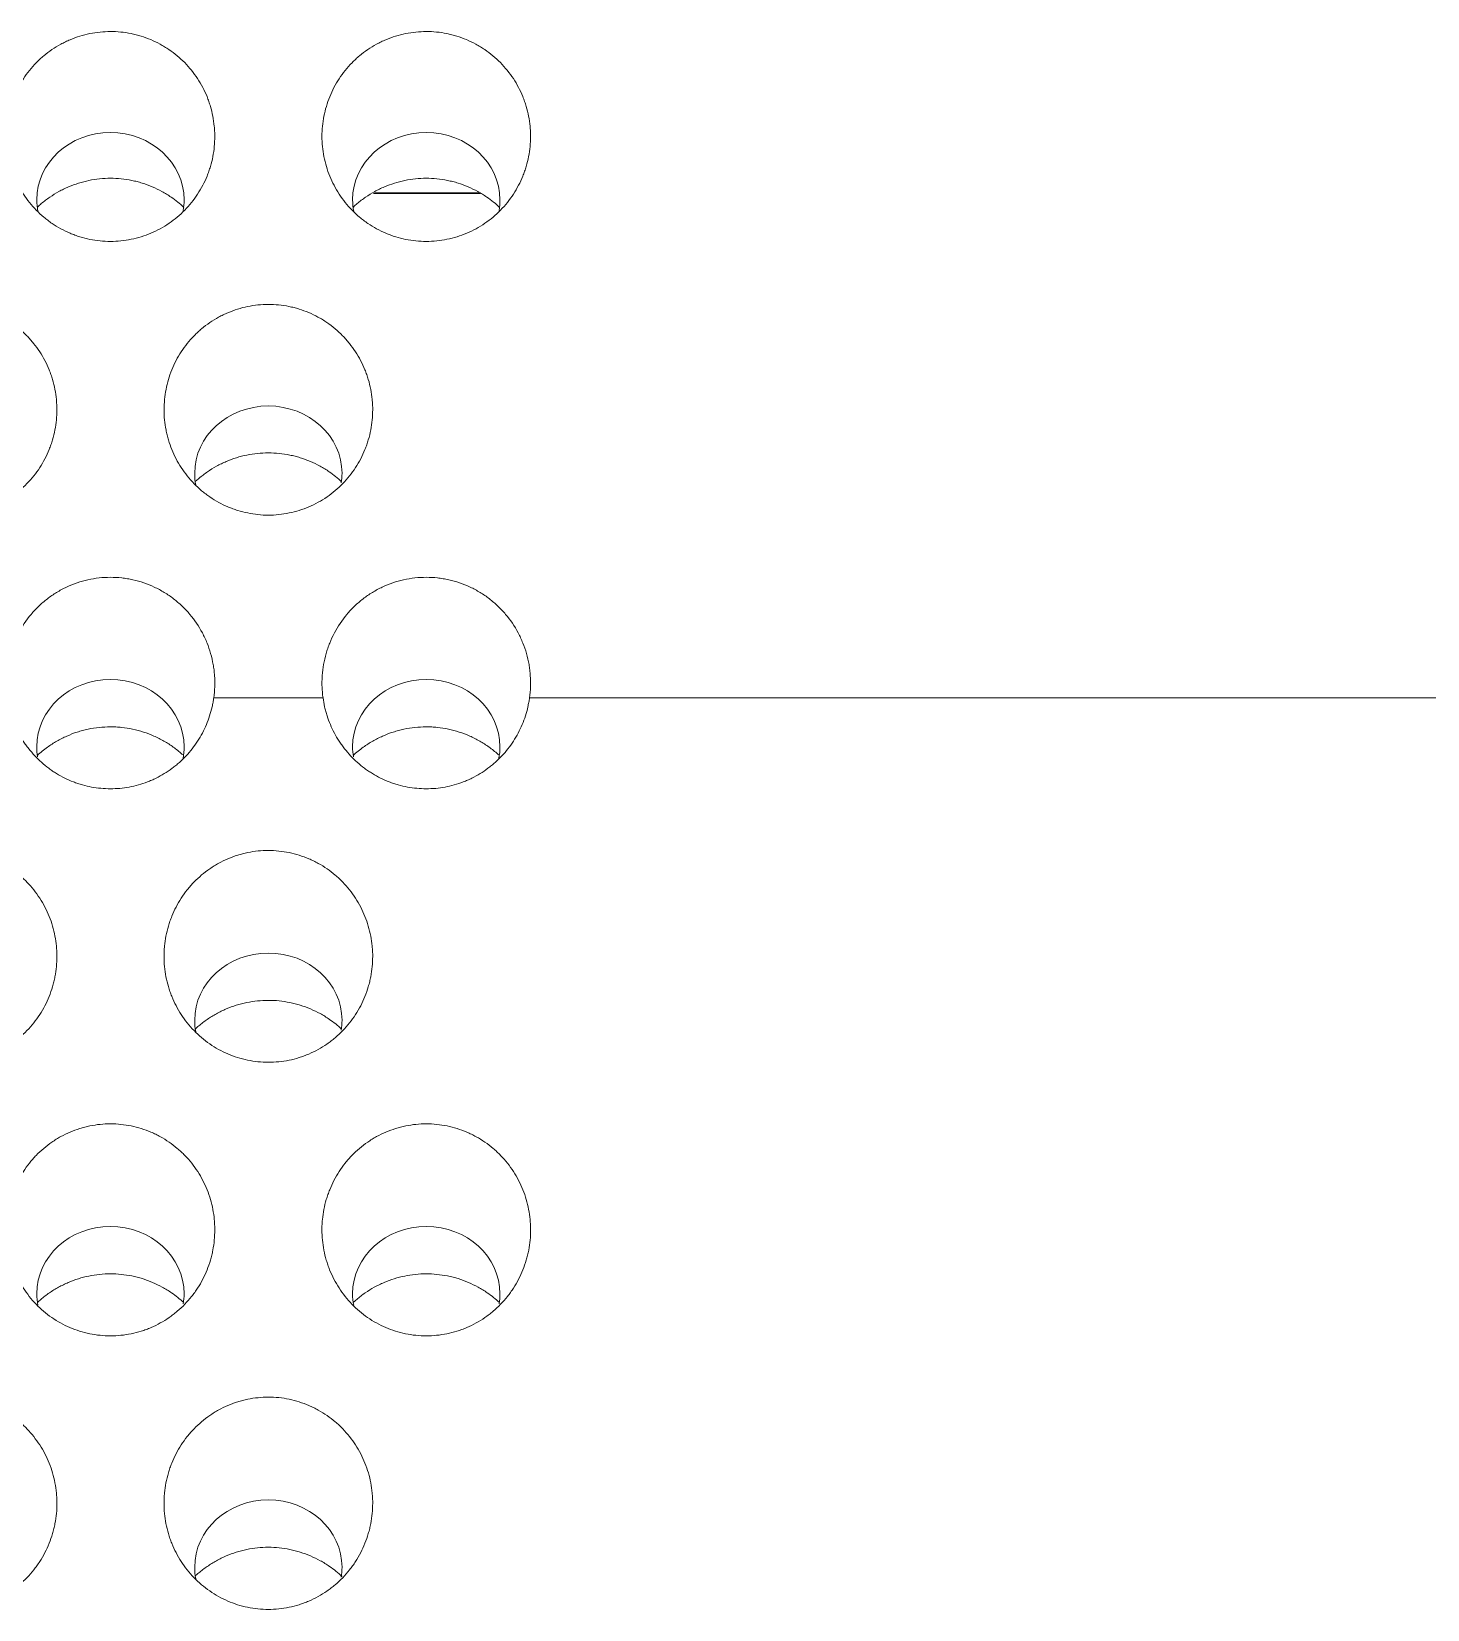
# Model space of a CAD drawing. Header units: millimetres. Extents: x 70151 to 230897, y 35202 to 113211.
# Drawn here: x 178113.41 to 178126.62, y 69208.18 to 69223.11 of the extents above; entities that cross this region are included whole.
import ezdxf

# ---------------------------------------------------------------- set-up
doc = ezdxf.new("R2010")
doc.units = ezdxf.units.MM
doc.header["$LTSCALE"] = 50
doc.layers.add('2-con', color=2, linetype='Continuous')
doc.layers.add('mark-B', color=2, linetype='Continuous', lineweight=20)

# ---------------------------------------------------------------- blocks, each defined once
blk = doc.blocks.new('무풍1WAY 대형')
at = {"layer": 'mark-B'}
blk.add_line((537.277, -462.137), (538.26, -462.137), dxfattribs=at)
for centre, start_param, end_param in [((539.265, -449.134), 2.993247, 3.141588), ((539.265, -449.134), 3.141596, 6.283185), ((539.265, -449.134), 0, 0.171902), ((537.771, -451.721), 2.993348, 3.141596), ((537.771, -451.721), 0, 0.171606), ((540.759, -451.721), 2.993348, 3.141596), ((540.759, -451.721), 0, 0.171606), ((537.771, -451.721), 3.141596, 6.283185), ((540.759, -451.721), 3.141596, 6.283185), ((539.265, -454.308), 2.993348, 3.141596), ((539.265, -454.308), 0, 0.171216), ((539.265, -454.308), 3.141596, 6.283185), ((537.771, -456.896), 2.968508, 3.141588), ((537.771, -456.896), 3.141596, 6.283185), ((537.771, -456.896), 0, 0.149028), ((540.759, -456.896), 2.968508, 3.141588), ((540.759, -456.896), 3.141596, 6.283185), ((540.759, -456.896), 0, 0.149028), ((539.265, -459.483), 2.998943, 3.141588), ((539.265, -459.483), 0, 0.175044), ((539.265, -459.483), 3.141596, 6.283185), ((537.771, -462.07), 2.982841, 3.141588), ((537.771, -462.07), 0, 0.173571), ((540.759, -462.07), 2.982841, 3.141588), ((540.759, -462.07), 0, 0.173571), ((537.771, -462.07), 3.141596, 6.283185), ((540.759, -462.07), 3.141596, 6.283185)]:
    blk.add_ellipse(centre, major_axis=(0.697, 0), ratio=0.913545, start_param=start_param, end_param=end_param, dxfattribs=at)
for points, knots in [([(539.265, -448.735), (539.198, -448.735), (539.133, -448.742), (539.037, -448.762), (539.006, -448.77), (538.958, -448.785), (538.943, -448.79), (538.912, -448.802), (538.897, -448.808), (538.821, -448.84), (538.764, -448.871), (538.697, -448.918), (538.684, -448.928), (538.658, -448.948), (538.645, -448.958), (538.607, -448.99), (538.56, -449.034), (538.517, -449.083), (538.487, -449.121), (538.477, -449.134), (538.458, -449.161), (538.449, -449.174), (538.404, -449.243), (538.375, -449.301), (538.339, -449.39), (538.328, -449.421), (538.315, -449.468), (538.31, -449.484), (538.303, -449.515), (538.299, -449.531), (538.284, -449.611), (538.278, -449.675), (538.278, -449.755), (538.278, -449.772), (538.28, -449.804), (538.281, -449.82), (538.286, -449.869), (538.29, -449.901), (538.308, -449.996), (538.327, -450.058), (538.363, -450.148), (538.376, -450.178), (538.406, -450.236), (538.423, -450.264), (538.475, -450.345), (538.515, -450.396), (538.572, -450.455), (538.584, -450.467), (538.608, -450.489), (538.644, -450.521), (538.709, -450.571), (538.764, -450.605), (538.807, -450.629), (538.822, -450.637), (538.851, -450.651), (538.866, -450.658), (538.942, -450.69), (539.004, -450.71), (539.1, -450.73), (539.133, -450.735), (539.199, -450.742), (539.232, -450.743), (539.33, -450.743), (539.395, -450.737), (539.476, -450.72), (539.492, -450.716), (539.524, -450.708), (539.571, -450.695), (539.648, -450.666), (539.706, -450.638), (539.749, -450.614), (539.764, -450.606), (539.792, -450.588), (539.805, -450.579), (539.873, -450.533), (539.922, -450.491), (539.979, -450.432), (539.99, -450.42), (540.012, -450.396), (540.022, -450.383), (540.053, -450.345), (540.072, -450.318), (540.125, -450.237), (540.154, -450.179), (540.185, -450.104), (540.19, -450.088), (540.201, -450.058), (540.216, -450.011), (540.235, -449.933), (540.244, -449.869), (540.249, -449.821), (540.25, -449.805), (540.251, -449.772), (540.252, -449.756), (540.252, -449.675), (540.246, -449.61), (540.227, -449.516), (540.22, -449.484), (540.206, -449.437), (540.201, -449.422), (540.191, -449.391), (540.185, -449.376), (540.155, -449.3), (540.125, -449.243), (540.072, -449.161), (540.053, -449.135), (540.013, -449.083), (539.991, -449.059), (539.924, -448.989), (539.874, -448.947), (539.793, -448.891), (539.765, -448.873), (539.708, -448.842), (539.649, -448.813), (539.588, -448.79), (539.526, -448.77), (539.494, -448.762), (539.397, -448.742), (539.331, -448.735), (539.265, -448.735)], [0, 0, 0, 0, 0.03125, 0.03125, 0.046875, 0.046875, 0.054687, 0.054687, 0.0625, 0.0625, 0.09375, 0.09375, 0.101562, 0.101562, 0.109375, 0.109375, 0.125, 0.140625, 0.140625, 0.148437, 0.148437, 0.15625, 0.15625, 0.1875, 0.1875, 0.203125, 0.203125, 0.210937, 0.210937, 0.21875, 0.21875, 0.25, 0.25, 0.257812, 0.257812, 0.265625, 0.265625, 0.28125, 0.28125, 0.3125, 0.3125, 0.328125, 0.328125, 0.34375, 0.34375, 0.375, 0.375, 0.382812, 0.382812, 0.390625, 0.40625, 0.421875, 0.421875, 0.429687, 0.429687, 0.4375, 0.4375, 0.46875, 0.46875, 0.484375, 0.484375, 0.5, 0.5, 0.53125, 0.53125, 0.539062, 0.539062, 0.546875, 0.5625, 0.578125, 0.578125, 0.585937, 0.585937, 0.59375, 0.59375, 0.625, 0.625, 0.632812, 0.632812, 0.640625, 0.640625, 0.65625, 0.65625, 0.6875, 0.6875, 0.695312, 0.695312, 0.703125, 0.71875, 0.734375, 0.734375, 0.742187, 0.742187, 0.75, 0.75, 0.78125, 0.78125, 0.796875, 0.796875, 0.804687, 0.804687, 0.8125, 0.8125, 0.84375, 0.84375, 0.859375, 0.859375, 0.875, 0.875, 0.90625, 0.90625, 0.921875, 0.921875, 0.9375, 0.953125, 0.953125, 0.96875, 0.96875, 1, 1, 1, 1]), ([(542.252, -448.735), (542.186, -448.735), (542.121, -448.742), (542.025, -448.762), (541.993, -448.77), (541.946, -448.785), (541.93, -448.79), (541.899, -448.802), (541.884, -448.808), (541.809, -448.84), (541.752, -448.871), (541.685, -448.918), (541.671, -448.928), (541.645, -448.948), (541.632, -448.958), (541.595, -448.99), (541.548, -449.034), (541.505, -449.083), (541.474, -449.121), (541.465, -449.134), (541.446, -449.161), (541.436, -449.174), (541.392, -449.243), (541.362, -449.301), (541.326, -449.39), (541.316, -449.421), (541.302, -449.468), (541.298, -449.484), (541.29, -449.515), (541.287, -449.531), (541.271, -449.611), (541.265, -449.675), (541.265, -449.755), (541.266, -449.772), (541.267, -449.804), (541.268, -449.82), (541.273, -449.869), (541.278, -449.901), (541.296, -449.996), (541.314, -450.058), (541.35, -450.148), (541.364, -450.178), (541.394, -450.236), (541.41, -450.264), (541.463, -450.345), (541.503, -450.396), (541.56, -450.455), (541.572, -450.467), (541.595, -450.489), (541.632, -450.521), (541.696, -450.571), (541.752, -450.605), (541.795, -450.629), (541.809, -450.637), (541.839, -450.651), (541.854, -450.658), (541.929, -450.69), (541.992, -450.71), (542.088, -450.73), (542.12, -450.735), (542.186, -450.742), (542.219, -450.743), (542.317, -450.743), (542.382, -450.737), (542.463, -450.72), (542.479, -450.716), (542.511, -450.708), (542.559, -450.695), (542.635, -450.666), (542.694, -450.638), (542.737, -450.614), (542.751, -450.606), (542.779, -450.588), (542.793, -450.579), (542.86, -450.533), (542.91, -450.491), (542.967, -450.432), (542.978, -450.42), (542.999, -450.396), (543.01, -450.383), (543.04, -450.345), (543.059, -450.318), (543.112, -450.237), (543.142, -450.179), (543.172, -450.104), (543.178, -450.088), (543.189, -450.058), (543.203, -450.011), (543.222, -449.933), (543.232, -449.869), (543.236, -449.821), (543.237, -449.805), (543.239, -449.772), (543.239, -449.756), (543.239, -449.675), (543.233, -449.61), (543.215, -449.516), (543.207, -449.484), (543.194, -449.437), (543.189, -449.422), (543.178, -449.391), (543.172, -449.376), (543.142, -449.3), (543.113, -449.243), (543.06, -449.161), (543.041, -449.135), (543, -449.083), (542.979, -449.059), (542.911, -448.989), (542.862, -448.947), (542.781, -448.891), (542.753, -448.873), (542.695, -448.842), (542.637, -448.813), (542.576, -448.79), (542.513, -448.77), (542.482, -448.762), (542.384, -448.742), (542.319, -448.735), (542.252, -448.735)], [0, 0, 0, 0, 0.03125, 0.03125, 0.046875, 0.046875, 0.054688, 0.054688, 0.0625, 0.0625, 0.09375, 0.09375, 0.101563, 0.101563, 0.109375, 0.109375, 0.125, 0.140625, 0.140625, 0.148438, 0.148438, 0.15625, 0.15625, 0.1875, 0.1875, 0.203125, 0.203125, 0.210938, 0.210938, 0.21875, 0.21875, 0.25, 0.25, 0.257812, 0.257812, 0.265625, 0.265625, 0.28125, 0.28125, 0.3125, 0.3125, 0.328125, 0.328125, 0.34375, 0.34375, 0.375, 0.375, 0.382812, 0.382812, 0.390625, 0.40625, 0.421875, 0.421875, 0.429687, 0.429687, 0.4375, 0.4375, 0.46875, 0.46875, 0.484375, 0.484375, 0.5, 0.5, 0.53125, 0.53125, 0.539063, 0.539063, 0.546875, 0.5625, 0.578125, 0.578125, 0.585938, 0.585938, 0.59375, 0.59375, 0.625, 0.625, 0.632812, 0.632812, 0.640625, 0.640625, 0.65625, 0.65625, 0.6875, 0.6875, 0.695312, 0.695312, 0.703125, 0.71875, 0.734375, 0.734375, 0.742187, 0.742187, 0.75, 0.75, 0.78125, 0.78125, 0.796875, 0.796875, 0.804688, 0.804688, 0.8125, 0.8125, 0.84375, 0.84375, 0.859375, 0.859375, 0.875, 0.875, 0.90625, 0.90625, 0.921875, 0.921875, 0.9375, 0.953125, 0.953125, 0.96875, 0.96875, 1, 1, 1, 1]), ([(539.953, -449.055), (539.943, -449.063), (539.908, -449.094), (539.844, -449.143), (539.786, -449.179), (539.742, -449.204), (539.726, -449.212), (539.696, -449.227), (539.68, -449.234), (539.601, -449.268), (539.536, -449.288), (539.436, -449.309), (539.402, -449.314), (539.334, -449.321), (539.299, -449.323), (539.197, -449.323), (539.129, -449.316), (539.045, -449.299), (539.028, -449.295), (538.995, -449.286), (538.946, -449.272), (538.866, -449.243), (538.805, -449.213), (538.76, -449.188), (538.745, -449.18), (538.716, -449.162), (538.701, -449.152), (538.645, -449.113), (538.605, -449.081), (538.568, -449.047)], [0, 0, 0, 0, 0.025464, 0.092655, 0.159846, 0.159846, 0.193441, 0.193441, 0.227037, 0.227037, 0.361418, 0.361418, 0.428609, 0.428609, 0.4958, 0.4958, 0.630182, 0.630182, 0.663777, 0.663777, 0.697373, 0.764564, 0.831755, 0.831755, 0.86535, 0.86535, 0.898945, 0.898945, 1, 1, 1, 1]), ([(537.771, -451.323), (537.705, -451.323), (537.64, -451.33), (537.544, -451.35), (537.512, -451.358), (537.465, -451.372), (537.449, -451.378), (537.418, -451.389), (537.403, -451.395), (537.328, -451.428), (537.271, -451.459), (537.203, -451.505), (537.19, -451.515), (537.164, -451.535), (537.151, -451.545), (537.114, -451.577), (537.066, -451.622), (537.024, -451.67), (536.993, -451.708), (536.983, -451.721), (536.964, -451.748), (536.955, -451.761), (536.911, -451.83), (536.881, -451.888), (536.845, -451.977), (536.835, -452.008), (536.821, -452.055), (536.817, -452.07), (536.809, -452.102), (536.805, -452.118), (536.79, -452.197), (536.784, -452.261), (536.784, -452.342), (536.784, -452.358), (536.786, -452.391), (536.787, -452.407), (536.792, -452.456), (536.796, -452.488), (536.815, -452.582), (536.833, -452.644), (536.869, -452.735), (536.883, -452.764), (536.913, -452.822), (536.929, -452.85), (536.981, -452.931), (537.022, -452.982), (537.079, -453.041), (537.09, -453.053), (537.114, -453.075), (537.151, -453.107), (537.215, -453.157), (537.271, -453.191), (537.314, -453.215), (537.328, -453.222), (537.358, -453.237), (537.373, -453.244), (537.448, -453.276), (537.51, -453.296), (537.607, -453.315), (537.639, -453.32), (537.705, -453.327), (537.738, -453.329), (537.836, -453.329), (537.901, -453.322), (537.982, -453.306), (537.998, -453.302), (538.03, -453.294), (538.077, -453.28), (538.154, -453.252), (538.213, -453.224), (538.256, -453.2), (538.27, -453.192), (538.298, -453.174), (538.312, -453.165), (538.379, -453.119), (538.429, -453.077), (538.485, -453.019), (538.496, -453.007), (538.518, -452.982), (538.528, -452.969), (538.559, -452.931), (538.578, -452.905), (538.631, -452.823), (538.66, -452.766), (538.691, -452.69), (538.696, -452.675), (538.707, -452.644), (538.722, -452.598), (538.741, -452.52), (538.75, -452.456), (538.755, -452.408), (538.756, -452.391), (538.758, -452.359), (538.758, -452.343), (538.758, -452.261), (538.752, -452.197), (538.734, -452.102), (538.726, -452.071), (538.712, -452.024), (538.707, -452.009), (538.697, -451.978), (538.691, -451.963), (538.661, -451.888), (538.631, -451.83), (538.579, -451.749), (538.56, -451.722), (538.519, -451.671), (538.497, -451.646), (538.43, -451.576), (538.38, -451.534), (538.3, -451.478), (538.271, -451.461), (538.214, -451.429), (538.155, -451.401), (538.094, -451.378), (538.032, -451.358), (538, -451.35), (537.903, -451.33), (537.837, -451.323), (537.771, -451.323)], [0, 0, 0, 0, 0.03125, 0.03125, 0.046875, 0.046875, 0.054687, 0.054687, 0.0625, 0.0625, 0.09375, 0.09375, 0.101562, 0.101562, 0.109375, 0.109375, 0.125, 0.140625, 0.140625, 0.148437, 0.148437, 0.15625, 0.15625, 0.1875, 0.1875, 0.203125, 0.203125, 0.210937, 0.210937, 0.21875, 0.21875, 0.25, 0.25, 0.257812, 0.257812, 0.265625, 0.265625, 0.28125, 0.28125, 0.3125, 0.3125, 0.328125, 0.328125, 0.34375, 0.34375, 0.375, 0.375, 0.382812, 0.382812, 0.390625, 0.40625, 0.421875, 0.421875, 0.429687, 0.429687, 0.4375, 0.4375, 0.46875, 0.46875, 0.484375, 0.484375, 0.5, 0.5, 0.53125, 0.53125, 0.539062, 0.539062, 0.546875, 0.5625, 0.578125, 0.578125, 0.585937, 0.585937, 0.59375, 0.59375, 0.625, 0.625, 0.632812, 0.632812, 0.640625, 0.640625, 0.65625, 0.65625, 0.6875, 0.6875, 0.695312, 0.695312, 0.703125, 0.71875, 0.734375, 0.734375, 0.742187, 0.742187, 0.75, 0.75, 0.78125, 0.78125, 0.796875, 0.796875, 0.804687, 0.804687, 0.8125, 0.8125, 0.84375, 0.84375, 0.859375, 0.859375, 0.875, 0.875, 0.90625, 0.90625, 0.921875, 0.921875, 0.9375, 0.953125, 0.953125, 0.96875, 0.96875, 1, 1, 1, 1]), ([(540.759, -451.323), (540.692, -451.323), (540.627, -451.33), (540.531, -451.35), (540.499, -451.358), (540.452, -451.372), (540.437, -451.378), (540.406, -451.389), (540.39, -451.395), (540.315, -451.428), (540.258, -451.459), (540.191, -451.505), (540.178, -451.515), (540.152, -451.535), (540.139, -451.545), (540.101, -451.577), (540.054, -451.622), (540.011, -451.67), (539.981, -451.708), (539.971, -451.721), (539.952, -451.748), (539.943, -451.761), (539.898, -451.83), (539.869, -451.888), (539.833, -451.977), (539.822, -452.008), (539.808, -452.055), (539.804, -452.07), (539.796, -452.102), (539.793, -452.118), (539.778, -452.197), (539.772, -452.261), (539.772, -452.342), (539.772, -452.358), (539.774, -452.391), (539.775, -452.407), (539.779, -452.456), (539.784, -452.488), (539.802, -452.582), (539.82, -452.644), (539.857, -452.735), (539.87, -452.764), (539.9, -452.822), (539.916, -452.85), (539.969, -452.931), (540.009, -452.982), (540.066, -453.041), (540.078, -453.053), (540.102, -453.075), (540.138, -453.107), (540.203, -453.157), (540.258, -453.191), (540.301, -453.215), (540.316, -453.222), (540.345, -453.237), (540.36, -453.244), (540.436, -453.276), (540.498, -453.296), (540.594, -453.315), (540.627, -453.32), (540.692, -453.327), (540.725, -453.329), (540.824, -453.329), (540.889, -453.322), (540.969, -453.306), (540.985, -453.302), (541.017, -453.294), (541.065, -453.28), (541.141, -453.252), (541.2, -453.224), (541.243, -453.2), (541.257, -453.192), (541.285, -453.174), (541.299, -453.165), (541.367, -453.119), (541.416, -453.077), (541.473, -453.019), (541.484, -453.007), (541.505, -452.982), (541.516, -452.969), (541.546, -452.931), (541.565, -452.905), (541.618, -452.823), (541.648, -452.766), (541.678, -452.69), (541.684, -452.675), (541.695, -452.644), (541.71, -452.598), (541.729, -452.52), (541.738, -452.456), (541.742, -452.408), (541.744, -452.391), (541.745, -452.359), (541.745, -452.343), (541.746, -452.261), (541.739, -452.197), (541.721, -452.102), (541.714, -452.071), (541.7, -452.024), (541.695, -452.009), (541.684, -451.978), (541.679, -451.963), (541.648, -451.888), (541.619, -451.83), (541.566, -451.749), (541.547, -451.722), (541.506, -451.671), (541.485, -451.646), (541.417, -451.576), (541.368, -451.534), (541.287, -451.478), (541.259, -451.461), (541.202, -451.429), (541.143, -451.401), (541.082, -451.378), (541.019, -451.358), (540.988, -451.35), (540.89, -451.33), (540.825, -451.323), (540.759, -451.323)], [0, 0, 0, 0, 0.03125, 0.03125, 0.046875, 0.046875, 0.054687, 0.054687, 0.0625, 0.0625, 0.09375, 0.09375, 0.101562, 0.101562, 0.109375, 0.109375, 0.125, 0.140625, 0.140625, 0.148437, 0.148437, 0.15625, 0.15625, 0.1875, 0.1875, 0.203125, 0.203125, 0.210937, 0.210937, 0.21875, 0.21875, 0.25, 0.25, 0.257812, 0.257812, 0.265625, 0.265625, 0.28125, 0.28125, 0.3125, 0.3125, 0.328125, 0.328125, 0.34375, 0.34375, 0.375, 0.375, 0.382812, 0.382812, 0.390625, 0.40625, 0.421875, 0.421875, 0.429687, 0.429687, 0.4375, 0.4375, 0.46875, 0.46875, 0.484375, 0.484375, 0.5, 0.5, 0.53125, 0.53125, 0.539062, 0.539062, 0.546875, 0.5625, 0.578125, 0.578125, 0.585937, 0.585937, 0.59375, 0.59375, 0.625, 0.625, 0.632812, 0.632812, 0.640625, 0.640625, 0.65625, 0.65625, 0.6875, 0.6875, 0.695312, 0.695312, 0.703125, 0.71875, 0.734375, 0.734375, 0.742187, 0.742187, 0.75, 0.75, 0.78125, 0.78125, 0.796875, 0.796875, 0.804687, 0.804687, 0.8125, 0.8125, 0.84375, 0.84375, 0.859375, 0.859375, 0.875, 0.875, 0.90625, 0.90625, 0.921875, 0.921875, 0.9375, 0.953125, 0.953125, 0.96875, 0.96875, 1, 1, 1, 1]), ([(538.459, -451.642), (538.449, -451.651), (538.414, -451.682), (538.35, -451.731), (538.292, -451.767), (538.248, -451.791), (538.232, -451.799), (538.202, -451.814), (538.186, -451.821), (538.107, -451.855), (538.042, -451.875), (537.942, -451.896), (537.909, -451.901), (537.84, -451.908), (537.806, -451.91), (537.703, -451.91), (537.636, -451.903), (537.552, -451.886), (537.535, -451.882), (537.501, -451.874), (537.452, -451.86), (537.372, -451.83), (537.311, -451.8), (537.266, -451.776), (537.251, -451.767), (537.222, -451.749), (537.208, -451.74), (537.153, -451.702), (537.115, -451.671), (537.079, -451.638)], [0, 0, 0, 0, 0.025816, 0.093224, 0.160632, 0.160632, 0.194336, 0.194336, 0.228041, 0.228041, 0.362857, 0.362857, 0.430265, 0.430265, 0.497674, 0.497674, 0.63249, 0.63249, 0.666194, 0.666194, 0.699898, 0.767307, 0.834715, 0.834715, 0.868419, 0.868419, 0.902123, 0.902123, 1, 1, 1, 1]), ([(541.446, -451.642), (541.437, -451.651), (541.402, -451.682), (541.338, -451.731), (541.28, -451.767), (541.235, -451.791), (541.22, -451.799), (541.189, -451.814), (541.173, -451.821), (541.095, -451.855), (541.03, -451.875), (540.93, -451.896), (540.896, -451.901), (540.827, -451.908), (540.793, -451.91), (540.691, -451.91), (540.623, -451.903), (540.539, -451.886), (540.522, -451.882), (540.489, -451.874), (540.44, -451.86), (540.36, -451.83), (540.299, -451.8), (540.254, -451.776), (540.239, -451.767), (540.21, -451.749), (540.195, -451.74), (540.141, -451.702), (540.102, -451.671), (540.066, -451.638)], [0, 0, 0, 0, 0.025816, 0.093224, 0.160632, 0.160632, 0.194336, 0.194336, 0.228041, 0.228041, 0.362857, 0.362857, 0.430265, 0.430265, 0.497674, 0.497674, 0.63249, 0.63249, 0.666194, 0.666194, 0.699898, 0.767307, 0.834715, 0.834715, 0.868419, 0.868419, 0.902123, 0.902123, 1, 1, 1, 1]), ([(539.265, -453.911), (539.199, -453.911), (539.133, -453.918), (539.037, -453.937), (539.006, -453.945), (538.959, -453.96), (538.943, -453.966), (538.912, -453.977), (538.897, -453.983), (538.822, -454.015), (538.765, -454.047), (538.697, -454.093), (538.684, -454.103), (538.658, -454.123), (538.645, -454.133), (538.608, -454.165), (538.56, -454.209), (538.517, -454.258), (538.477, -454.308), (538.458, -454.335), (538.405, -454.417), (538.375, -454.475), (538.339, -454.564), (538.328, -454.595), (538.315, -454.642), (538.31, -454.657), (538.303, -454.689), (538.299, -454.705), (538.284, -454.784), (538.278, -454.848), (538.278, -454.929), (538.278, -454.945), (538.28, -454.977), (538.281, -454.994), (538.286, -455.042), (538.29, -455.074), (538.309, -455.169), (538.327, -455.231), (538.363, -455.321), (538.377, -455.351), (538.406, -455.408), (538.423, -455.436), (538.475, -455.518), (538.516, -455.568), (538.573, -455.627), (538.584, -455.639), (538.608, -455.661), (538.645, -455.693), (538.709, -455.743), (538.764, -455.777), (538.807, -455.801), (538.822, -455.808), (538.852, -455.823), (538.867, -455.83), (538.942, -455.862), (539.004, -455.881), (539.1, -455.901), (539.133, -455.906), (539.199, -455.913), (539.232, -455.915), (539.33, -455.915), (539.395, -455.908), (539.475, -455.892), (539.492, -455.888), (539.524, -455.88), (539.571, -455.866), (539.648, -455.838), (539.706, -455.809), (539.749, -455.786), (539.763, -455.778), (539.791, -455.76), (539.805, -455.751), (539.873, -455.705), (539.922, -455.663), (539.979, -455.605), (539.99, -455.593), (540.011, -455.568), (540.022, -455.556), (540.053, -455.517), (540.072, -455.491), (540.124, -455.409), (540.154, -455.352), (540.184, -455.277), (540.19, -455.261), (540.201, -455.231), (540.216, -455.184), (540.235, -455.106), (540.244, -455.042), (540.249, -454.994), (540.25, -454.978), (540.251, -454.946), (540.252, -454.929), (540.252, -454.848), (540.246, -454.784), (540.227, -454.689), (540.22, -454.658), (540.206, -454.611), (540.201, -454.596), (540.19, -454.565), (540.185, -454.55), (540.155, -454.475), (540.125, -454.417), (540.072, -454.336), (540.053, -454.309), (540.012, -454.258), (539.991, -454.234), (539.923, -454.164), (539.874, -454.122), (539.793, -454.066), (539.765, -454.049), (539.708, -454.017), (539.649, -453.988), (539.588, -453.966), (539.526, -453.946), (539.494, -453.938), (539.397, -453.918), (539.331, -453.911), (539.265, -453.911)], [0, 0, 0, 0, 0.03125, 0.03125, 0.046875, 0.046875, 0.054688, 0.054688, 0.0625, 0.0625, 0.09375, 0.09375, 0.101563, 0.101563, 0.109375, 0.109375, 0.125, 0.140625, 0.140625, 0.15625, 0.15625, 0.1875, 0.1875, 0.203125, 0.203125, 0.210938, 0.210938, 0.21875, 0.21875, 0.25, 0.25, 0.257813, 0.257813, 0.265625, 0.265625, 0.28125, 0.28125, 0.3125, 0.3125, 0.328125, 0.328125, 0.34375, 0.34375, 0.375, 0.375, 0.382813, 0.382813, 0.390625, 0.40625, 0.421875, 0.421875, 0.429688, 0.429688, 0.4375, 0.4375, 0.46875, 0.46875, 0.484375, 0.484375, 0.5, 0.5, 0.53125, 0.53125, 0.539063, 0.539063, 0.546875, 0.5625, 0.578125, 0.578125, 0.585938, 0.585938, 0.59375, 0.59375, 0.625, 0.625, 0.632813, 0.632813, 0.640625, 0.640625, 0.65625, 0.65625, 0.6875, 0.6875, 0.695313, 0.695313, 0.703125, 0.71875, 0.734375, 0.734375, 0.742188, 0.742188, 0.75, 0.75, 0.78125, 0.78125, 0.796875, 0.796875, 0.804688, 0.804688, 0.8125, 0.8125, 0.84375, 0.84375, 0.859375, 0.859375, 0.875, 0.875, 0.90625, 0.90625, 0.921875, 0.921875, 0.9375, 0.953125, 0.953125, 0.96875, 0.96875, 1, 1, 1, 1]), ([(542.252, -453.911), (542.186, -453.911), (542.121, -453.918), (542.025, -453.937), (541.993, -453.945), (541.946, -453.96), (541.931, -453.966), (541.9, -453.977), (541.884, -453.983), (541.809, -454.015), (541.752, -454.047), (541.685, -454.093), (541.672, -454.103), (541.645, -454.123), (541.633, -454.133), (541.595, -454.165), (541.548, -454.209), (541.505, -454.258), (541.465, -454.308), (541.446, -454.335), (541.392, -454.417), (541.363, -454.475), (541.327, -454.564), (541.316, -454.595), (541.302, -454.642), (541.298, -454.657), (541.29, -454.689), (541.287, -454.705), (541.272, -454.784), (541.265, -454.848), (541.265, -454.929), (541.266, -454.945), (541.267, -454.977), (541.269, -454.994), (541.273, -455.042), (541.278, -455.074), (541.296, -455.169), (541.314, -455.231), (541.35, -455.321), (541.364, -455.351), (541.394, -455.408), (541.41, -455.436), (541.463, -455.518), (541.503, -455.568), (541.56, -455.627), (541.572, -455.639), (541.596, -455.661), (541.632, -455.693), (541.697, -455.743), (541.752, -455.777), (541.795, -455.801), (541.81, -455.808), (541.839, -455.823), (541.854, -455.83), (541.93, -455.862), (541.992, -455.881), (542.088, -455.901), (542.12, -455.906), (542.186, -455.913), (542.219, -455.915), (542.317, -455.915), (542.382, -455.908), (542.463, -455.892), (542.479, -455.888), (542.511, -455.88), (542.559, -455.866), (542.635, -455.838), (542.694, -455.809), (542.737, -455.786), (542.751, -455.778), (542.779, -455.76), (542.793, -455.751), (542.86, -455.705), (542.91, -455.663), (542.966, -455.605), (542.977, -455.593), (542.999, -455.568), (543.009, -455.556), (543.04, -455.517), (543.059, -455.491), (543.112, -455.409), (543.142, -455.352), (543.172, -455.277), (543.178, -455.261), (543.188, -455.231), (543.203, -455.184), (543.222, -455.106), (543.231, -455.042), (543.236, -454.994), (543.237, -454.978), (543.239, -454.946), (543.239, -454.929), (543.239, -454.848), (543.233, -454.784), (543.215, -454.689), (543.207, -454.658), (543.194, -454.611), (543.189, -454.596), (543.178, -454.565), (543.172, -454.55), (543.142, -454.475), (543.112, -454.417), (543.06, -454.336), (543.041, -454.309), (543, -454.258), (542.979, -454.234), (542.911, -454.164), (542.861, -454.122), (542.781, -454.066), (542.753, -454.049), (542.695, -454.017), (542.637, -453.988), (542.576, -453.966), (542.513, -453.946), (542.481, -453.938), (542.384, -453.918), (542.319, -453.911), (542.252, -453.911)], [0, 0, 0, 0, 0.03125, 0.03125, 0.046875, 0.046875, 0.054688, 0.054688, 0.0625, 0.0625, 0.09375, 0.09375, 0.101563, 0.101563, 0.109375, 0.109375, 0.125, 0.140625, 0.140625, 0.15625, 0.15625, 0.1875, 0.1875, 0.203125, 0.203125, 0.210938, 0.210938, 0.21875, 0.21875, 0.25, 0.25, 0.257813, 0.257813, 0.265625, 0.265625, 0.28125, 0.28125, 0.3125, 0.3125, 0.328125, 0.328125, 0.34375, 0.34375, 0.375, 0.375, 0.382813, 0.382813, 0.390625, 0.40625, 0.421875, 0.421875, 0.429688, 0.429688, 0.4375, 0.4375, 0.46875, 0.46875, 0.484375, 0.484375, 0.5, 0.5, 0.53125, 0.53125, 0.539063, 0.539063, 0.546875, 0.5625, 0.578125, 0.578125, 0.585938, 0.585938, 0.59375, 0.59375, 0.625, 0.625, 0.632813, 0.632813, 0.640625, 0.640625, 0.65625, 0.65625, 0.6875, 0.6875, 0.695313, 0.695313, 0.703125, 0.71875, 0.734375, 0.734375, 0.742188, 0.742188, 0.75, 0.75, 0.78125, 0.78125, 0.796875, 0.796875, 0.804688, 0.804688, 0.8125, 0.8125, 0.84375, 0.84375, 0.859375, 0.859375, 0.875, 0.875, 0.90625, 0.90625, 0.921875, 0.921875, 0.9375, 0.953125, 0.953125, 0.96875, 0.96875, 1, 1, 1, 1]), ([(539.953, -454.229), (539.943, -454.238), (539.908, -454.269), (539.844, -454.318), (539.786, -454.354), (539.741, -454.379), (539.726, -454.387), (539.695, -454.402), (539.679, -454.409), (539.601, -454.442), (539.536, -454.463), (539.436, -454.483), (539.402, -454.488), (539.334, -454.495), (539.299, -454.497), (539.197, -454.497), (539.129, -454.49), (539.045, -454.473), (539.029, -454.469), (538.995, -454.461), (538.946, -454.447), (538.866, -454.417), (538.805, -454.388), (538.76, -454.363), (538.745, -454.355), (538.716, -454.337), (538.702, -454.327), (538.647, -454.289), (538.608, -454.259), (538.572, -454.225)], [0, 0, 0, 0, 0.026006, 0.093382, 0.160759, 0.160759, 0.194447, 0.194447, 0.228135, 0.228135, 0.362888, 0.362888, 0.430264, 0.430264, 0.497641, 0.497641, 0.632393, 0.632393, 0.666081, 0.666081, 0.69977, 0.767146, 0.834522, 0.834522, 0.868211, 0.868211, 0.901899, 0.901899, 1, 1, 1, 1]), ([(538.748, -457.36), (538.744, -457.331), (538.739, -457.302), (538.729, -457.259), (538.725, -457.244), (538.718, -457.216), (538.713, -457.202), (538.691, -457.132), (538.668, -457.078), (538.627, -457), (538.612, -456.975), (538.588, -456.937), (538.579, -456.925), (538.562, -456.901), (538.553, -456.889), (538.508, -456.831), (538.468, -456.788), (538.402, -456.729), (538.379, -456.71), (538.343, -456.683), (538.33, -456.675), (538.306, -456.658), (538.293, -456.65), (538.23, -456.611), (538.177, -456.585), (538.108, -456.558), (538.094, -456.553), (538.065, -456.544), (538.051, -456.54), (538.008, -456.527), (537.978, -456.52), (537.891, -456.504), (537.832, -456.499), (537.742, -456.499), (537.712, -456.5), (537.652, -456.505), (537.623, -456.509), (537.535, -456.526), (537.478, -456.542), (537.408, -456.569), (537.394, -456.574), (537.367, -456.586), (537.326, -456.605), (537.261, -456.641), (537.212, -456.674), (537.176, -456.701), (537.165, -456.71), (537.142, -456.728), (537.13, -456.738), (537.075, -456.788), (537.034, -456.831), (536.98, -456.9), (536.963, -456.924), (536.931, -456.974), (536.916, -457), (536.874, -457.078), (536.851, -457.132), (536.824, -457.216), (536.816, -457.244), (536.807, -457.287), (536.804, -457.302), (536.798, -457.331), (536.796, -457.345), (536.794, -457.36)], [0, 0, 0, 0, 0.03125, 0.03125, 0.046875, 0.046875, 0.0625, 0.0625, 0.125, 0.125, 0.15625, 0.15625, 0.171875, 0.171875, 0.1875, 0.1875, 0.25, 0.25, 0.28125, 0.28125, 0.296875, 0.296875, 0.3125, 0.3125, 0.375, 0.375, 0.390625, 0.390625, 0.40625, 0.40625, 0.4375, 0.4375, 0.5, 0.5, 0.53125, 0.53125, 0.5625, 0.5625, 0.625, 0.625, 0.640625, 0.640625, 0.65625, 0.6875, 0.71875, 0.71875, 0.734375, 0.734375, 0.75, 0.75, 0.8125, 0.8125, 0.84375, 0.84375, 0.875, 0.875, 0.9375, 0.9375, 0.96875, 0.96875, 0.984375, 0.984375, 1, 1, 1, 1]), ([(541.736, -457.36), (541.732, -457.331), (541.726, -457.302), (541.717, -457.259), (541.713, -457.244), (541.705, -457.216), (541.701, -457.202), (541.678, -457.132), (541.656, -457.078), (541.614, -457), (541.599, -456.975), (541.575, -456.937), (541.567, -456.925), (541.55, -456.901), (541.541, -456.889), (541.495, -456.831), (541.455, -456.788), (541.389, -456.729), (541.366, -456.71), (541.33, -456.683), (541.318, -456.675), (541.293, -456.658), (541.281, -456.65), (541.218, -456.611), (541.165, -456.585), (541.095, -456.558), (541.081, -456.553), (541.053, -456.544), (541.038, -456.54), (540.995, -456.527), (540.966, -456.52), (540.878, -456.504), (540.819, -456.499), (540.73, -456.499), (540.699, -456.5), (540.64, -456.505), (540.61, -456.509), (540.523, -456.526), (540.465, -456.542), (540.396, -456.569), (540.382, -456.574), (540.354, -456.586), (540.314, -456.605), (540.249, -456.641), (540.2, -456.674), (540.164, -456.701), (540.152, -456.71), (540.129, -456.728), (540.118, -456.738), (540.062, -456.788), (540.022, -456.831), (539.968, -456.9), (539.95, -456.924), (539.918, -456.974), (539.903, -457), (539.862, -457.078), (539.839, -457.132), (539.812, -457.216), (539.804, -457.244), (539.794, -457.287), (539.791, -457.302), (539.786, -457.331), (539.783, -457.345), (539.781, -457.36)], [0, 0, 0, 0, 0.03125, 0.03125, 0.046875, 0.046875, 0.0625, 0.0625, 0.125, 0.125, 0.15625, 0.15625, 0.171875, 0.171875, 0.1875, 0.1875, 0.25, 0.25, 0.28125, 0.28125, 0.296875, 0.296875, 0.3125, 0.3125, 0.375, 0.375, 0.390625, 0.390625, 0.40625, 0.40625, 0.4375, 0.4375, 0.5, 0.5, 0.53125, 0.53125, 0.5625, 0.5625, 0.625, 0.625, 0.640625, 0.640625, 0.65625, 0.6875, 0.71875, 0.71875, 0.734375, 0.734375, 0.75, 0.75, 0.8125, 0.8125, 0.84375, 0.84375, 0.875, 0.875, 0.9375, 0.9375, 0.96875, 0.96875, 0.984375, 0.984375, 1, 1, 1, 1]), ([(538.462, -456.814), (538.432, -456.842), (538.4, -456.867), (538.353, -456.902), (538.338, -456.912), (538.308, -456.931), (538.263, -456.958), (538.185, -456.998), (538.119, -457.024), (538.069, -457.04), (538.052, -457.045), (538.017, -457.054), (538, -457.058), (537.913, -457.077), (537.843, -457.084), (537.755, -457.084), (537.737, -457.084), (537.702, -457.082), (537.684, -457.081), (537.631, -457.075), (537.596, -457.07), (537.492, -457.048), (537.425, -457.026), (537.327, -456.983), (537.296, -456.967), (537.235, -456.932), (537.176, -456.894), (537.121, -456.85), (537.091, -456.824), (537.088, -456.821), (537.085, -456.818)], [0, 0, 0, 0, 0.081182, 0.081182, 0.116188, 0.116188, 0.151195, 0.221208, 0.291222, 0.291222, 0.326228, 0.326228, 0.361235, 0.361235, 0.501261, 0.501261, 0.536268, 0.536268, 0.571275, 0.571275, 0.641288, 0.641288, 0.781314, 0.781314, 0.851328, 0.851328, 0.921341, 0.991354, 0.991354, 1, 1, 1, 1]), ([(541.449, -456.814), (541.42, -456.842), (541.388, -456.867), (541.34, -456.902), (541.326, -456.912), (541.296, -456.931), (541.251, -456.958), (541.172, -456.998), (541.107, -457.024), (541.056, -457.04), (541.039, -457.045), (541.005, -457.054), (540.988, -457.058), (540.901, -457.077), (540.831, -457.084), (540.742, -457.084), (540.725, -457.084), (540.689, -457.082), (540.671, -457.081), (540.618, -457.075), (540.583, -457.07), (540.48, -457.048), (540.413, -457.026), (540.315, -456.983), (540.283, -456.967), (540.222, -456.932), (540.163, -456.894), (540.108, -456.85), (540.079, -456.824), (540.075, -456.821), (540.072, -456.818)], [0, 0, 0, 0, 0.081181, 0.081181, 0.116188, 0.116188, 0.151195, 0.221208, 0.291221, 0.291221, 0.326228, 0.326228, 0.361234, 0.361234, 0.501261, 0.501261, 0.536268, 0.536268, 0.571274, 0.571274, 0.641288, 0.641288, 0.781314, 0.781314, 0.851328, 0.851328, 0.921341, 0.991354, 0.991354, 1, 1, 1, 1]), ([(538.748, -457.359), (538.753, -457.394), (538.756, -457.429), (538.758, -457.481), (538.758, -457.499), (538.757, -457.534), (538.757, -457.552), (538.751, -457.64), (538.738, -457.709), (538.714, -457.794), (538.709, -457.81), (538.698, -457.844), (538.691, -457.861), (538.672, -457.91), (538.657, -457.942), (538.607, -458.035), (538.568, -458.094), (538.511, -458.162), (538.499, -458.175), (538.474, -458.201), (538.437, -458.239), (538.37, -458.297), (538.311, -458.337), (538.266, -458.365), (538.25, -458.374), (538.219, -458.391), (538.203, -458.399), (538.122, -458.437), (538.055, -458.46), (537.95, -458.483), (537.914, -458.489), (537.843, -458.497), (537.772, -458.501), (537.7, -458.497), (537.647, -458.491), (537.629, -458.489), (537.594, -458.483), (537.576, -458.48), (537.489, -458.46), (537.421, -458.437), (537.34, -458.399), (537.324, -458.391), (537.293, -458.374), (537.277, -458.365), (537.231, -458.337), (537.173, -458.297), (537.119, -458.251), (537.081, -458.214), (537.068, -458.202), (537.044, -458.176), (537.032, -458.162), (536.975, -458.094), (536.935, -458.036), (536.894, -457.958), (536.886, -457.942), (536.871, -457.91), (536.864, -457.894), (536.844, -457.844), (536.821, -457.778), (536.805, -457.709), (536.796, -457.657), (536.794, -457.64), (536.789, -457.605), (536.788, -457.587), (536.782, -457.499), (536.784, -457.429), (536.794, -457.359)], [0, 0, 0, 0, 0.03125, 0.03125, 0.046875, 0.046875, 0.0625, 0.0625, 0.125, 0.125, 0.140625, 0.140625, 0.15625, 0.15625, 0.1875, 0.1875, 0.25, 0.25, 0.265625, 0.265625, 0.28125, 0.3125, 0.34375, 0.34375, 0.359375, 0.359375, 0.375, 0.375, 0.4375, 0.4375, 0.46875, 0.46875, 0.5, 0.53125, 0.53125, 0.546875, 0.546875, 0.5625, 0.5625, 0.625, 0.625, 0.640625, 0.640625, 0.65625, 0.65625, 0.6875, 0.71875, 0.71875, 0.734375, 0.734375, 0.75, 0.75, 0.8125, 0.8125, 0.828125, 0.828125, 0.84375, 0.84375, 0.875, 0.90625, 0.90625, 0.921875, 0.921875, 0.9375, 0.9375, 1, 1, 1, 1]), ([(541.736, -457.359), (541.741, -457.394), (541.744, -457.429), (541.745, -457.481), (541.746, -457.499), (541.745, -457.534), (541.744, -457.552), (541.738, -457.64), (541.726, -457.709), (541.702, -457.794), (541.697, -457.81), (541.685, -457.844), (541.679, -457.861), (541.659, -457.91), (541.644, -457.942), (541.595, -458.035), (541.556, -458.094), (541.498, -458.162), (541.486, -458.175), (541.462, -458.201), (541.424, -458.239), (541.357, -458.297), (541.299, -458.337), (541.253, -458.365), (541.238, -458.374), (541.206, -458.391), (541.19, -458.399), (541.109, -458.437), (541.042, -458.46), (540.937, -458.483), (540.902, -458.489), (540.83, -458.497), (540.759, -458.501), (540.688, -458.497), (540.635, -458.491), (540.617, -458.489), (540.581, -458.483), (540.564, -458.48), (540.476, -458.46), (540.409, -458.437), (540.328, -458.399), (540.312, -458.391), (540.28, -458.374), (540.265, -458.365), (540.219, -458.337), (540.16, -458.297), (540.107, -458.251), (540.068, -458.214), (540.056, -458.202), (540.031, -458.176), (540.019, -458.162), (539.962, -458.094), (539.923, -458.036), (539.881, -457.958), (539.873, -457.942), (539.858, -457.91), (539.851, -457.894), (539.832, -457.844), (539.809, -457.778), (539.793, -457.709), (539.784, -457.657), (539.781, -457.64), (539.777, -457.605), (539.775, -457.587), (539.769, -457.499), (539.772, -457.429), (539.781, -457.359)], [0, 0, 0, 0, 0.03125, 0.03125, 0.046875, 0.046875, 0.0625, 0.0625, 0.125, 0.125, 0.140625, 0.140625, 0.15625, 0.15625, 0.1875, 0.1875, 0.25, 0.25, 0.265625, 0.265625, 0.28125, 0.3125, 0.34375, 0.34375, 0.359375, 0.359375, 0.375, 0.375, 0.4375, 0.4375, 0.46875, 0.46875, 0.5, 0.53125, 0.53125, 0.546875, 0.546875, 0.5625, 0.5625, 0.625, 0.625, 0.640625, 0.640625, 0.65625, 0.65625, 0.6875, 0.71875, 0.71875, 0.734375, 0.734375, 0.75, 0.75, 0.8125, 0.8125, 0.828125, 0.828125, 0.84375, 0.84375, 0.875, 0.90625, 0.90625, 0.921875, 0.921875, 0.9375, 0.9375, 1, 1, 1, 1]), ([(539.265, -459.087), (539.331, -459.087), (539.396, -459.094), (539.492, -459.114), (539.523, -459.122), (539.57, -459.136), (539.586, -459.142), (539.617, -459.153), (539.632, -459.159), (539.707, -459.191), (539.764, -459.222), (539.832, -459.268), (539.845, -459.278), (539.871, -459.298), (539.884, -459.308), (539.921, -459.339), (539.969, -459.384), (540.011, -459.432), (540.052, -459.483), (540.071, -459.509), (540.124, -459.591), (540.154, -459.648), (540.19, -459.737), (540.201, -459.768), (540.215, -459.814), (540.219, -459.83), (540.227, -459.861), (540.23, -459.877), (540.245, -459.956), (540.252, -460.02), (540.252, -460.116), (540.25, -460.149), (540.244, -460.213), (540.239, -460.245), (540.221, -460.34), (540.203, -460.401), (540.166, -460.491), (540.153, -460.521), (540.123, -460.578), (540.106, -460.606), (540.054, -460.687), (540.013, -460.737), (539.956, -460.795), (539.945, -460.807), (539.921, -460.829), (539.884, -460.861), (539.82, -460.91), (539.764, -460.944), (539.722, -460.968), (539.707, -460.975), (539.677, -460.99), (539.662, -460.996), (539.587, -461.028), (539.525, -461.048), (539.429, -461.067), (539.396, -461.072), (539.331, -461.079), (539.298, -461.081), (539.2, -461.081), (539.135, -461.074), (539.054, -461.058), (539.038, -461.054), (539.006, -461.046), (538.959, -461.033), (538.883, -461.005), (538.824, -460.976), (538.781, -460.953), (538.767, -460.945), (538.739, -460.928), (538.725, -460.919), (538.658, -460.873), (538.608, -460.831), (538.551, -460.773), (538.54, -460.761), (538.519, -460.737), (538.508, -460.724), (538.478, -460.686), (538.459, -460.66), (538.406, -460.579), (538.376, -460.522), (538.345, -460.447), (538.34, -460.432), (538.329, -460.401), (538.314, -460.355), (538.295, -460.277), (538.286, -460.214), (538.281, -460.166), (538.28, -460.149), (538.278, -460.117), (538.278, -460.101), (538.278, -460.02), (538.284, -459.956), (538.302, -459.862), (538.31, -459.831), (538.324, -459.784), (538.329, -459.769), (538.339, -459.738), (538.345, -459.723), (538.375, -459.648), (538.405, -459.591), (538.458, -459.51), (538.477, -459.484), (538.518, -459.432), (538.539, -459.408), (538.607, -459.339), (538.656, -459.297), (538.737, -459.241), (538.765, -459.224), (538.823, -459.193), (538.881, -459.164), (538.942, -459.142), (539.004, -459.122), (539.036, -459.114), (539.133, -459.094), (539.199, -459.087), (539.265, -459.087)], [0, 0, 0, 0, 0.03125, 0.03125, 0.046875, 0.046875, 0.054687, 0.054687, 0.0625, 0.0625, 0.09375, 0.09375, 0.101562, 0.101562, 0.109375, 0.109375, 0.125, 0.140625, 0.140625, 0.15625, 0.15625, 0.1875, 0.1875, 0.203125, 0.203125, 0.210937, 0.210937, 0.21875, 0.21875, 0.25, 0.25, 0.265625, 0.265625, 0.28125, 0.28125, 0.3125, 0.3125, 0.328125, 0.328125, 0.34375, 0.34375, 0.375, 0.375, 0.382812, 0.382812, 0.390625, 0.40625, 0.421875, 0.421875, 0.429687, 0.429687, 0.4375, 0.4375, 0.46875, 0.46875, 0.484375, 0.484375, 0.5, 0.5, 0.53125, 0.53125, 0.539062, 0.539062, 0.546875, 0.5625, 0.578125, 0.578125, 0.585938, 0.585938, 0.59375, 0.59375, 0.625, 0.625, 0.632813, 0.632813, 0.640625, 0.640625, 0.65625, 0.65625, 0.6875, 0.6875, 0.695313, 0.695313, 0.703125, 0.71875, 0.734375, 0.734375, 0.742188, 0.742188, 0.75, 0.75, 0.78125, 0.78125, 0.796875, 0.796875, 0.804688, 0.804688, 0.8125, 0.8125, 0.84375, 0.84375, 0.859375, 0.859375, 0.875, 0.875, 0.90625, 0.90625, 0.921875, 0.921875, 0.9375, 0.953125, 0.953125, 0.96875, 0.96875, 1, 1, 1, 1]), ([(542.252, -459.087), (542.318, -459.087), (542.383, -459.094), (542.479, -459.114), (542.511, -459.122), (542.558, -459.136), (542.574, -459.142), (542.605, -459.153), (542.62, -459.159), (542.695, -459.191), (542.752, -459.222), (542.819, -459.268), (542.832, -459.278), (542.858, -459.298), (542.871, -459.308), (542.909, -459.339), (542.956, -459.384), (542.999, -459.432), (543.039, -459.483), (543.058, -459.509), (543.112, -459.591), (543.142, -459.648), (543.178, -459.737), (543.188, -459.768), (543.202, -459.814), (543.206, -459.83), (543.214, -459.861), (543.218, -459.877), (543.233, -459.956), (543.239, -460.02), (543.239, -460.116), (543.238, -460.149), (543.231, -460.213), (543.227, -460.245), (543.208, -460.34), (543.19, -460.401), (543.154, -460.491), (543.14, -460.521), (543.11, -460.578), (543.094, -460.606), (543.041, -460.687), (543.001, -460.737), (542.944, -460.795), (542.932, -460.807), (542.908, -460.829), (542.872, -460.861), (542.807, -460.91), (542.752, -460.944), (542.709, -460.968), (542.695, -460.975), (542.665, -460.99), (542.65, -460.996), (542.575, -461.028), (542.512, -461.048), (542.416, -461.067), (542.384, -461.072), (542.318, -461.079), (542.285, -461.081), (542.187, -461.081), (542.123, -461.074), (542.042, -461.058), (542.026, -461.054), (541.994, -461.046), (541.947, -461.033), (541.87, -461.005), (541.812, -460.976), (541.769, -460.953), (541.754, -460.945), (541.726, -460.928), (541.713, -460.919), (541.645, -460.873), (541.596, -460.831), (541.539, -460.773), (541.528, -460.761), (541.506, -460.737), (541.496, -460.724), (541.465, -460.686), (541.446, -460.66), (541.393, -460.579), (541.363, -460.522), (541.333, -460.447), (541.327, -460.432), (541.316, -460.401), (541.302, -460.355), (541.283, -460.277), (541.273, -460.214), (541.269, -460.166), (541.268, -460.149), (541.266, -460.117), (541.266, -460.101), (541.266, -460.02), (541.272, -459.956), (541.29, -459.862), (541.298, -459.831), (541.311, -459.784), (541.316, -459.769), (541.327, -459.738), (541.333, -459.723), (541.363, -459.648), (541.393, -459.591), (541.445, -459.51), (541.464, -459.484), (541.505, -459.432), (541.527, -459.408), (541.595, -459.339), (541.644, -459.297), (541.725, -459.241), (541.753, -459.224), (541.81, -459.193), (541.869, -459.164), (541.93, -459.142), (541.992, -459.122), (542.024, -459.114), (542.121, -459.094), (542.186, -459.087), (542.252, -459.087)], [0, 0, 0, 0, 0.03125, 0.03125, 0.046875, 0.046875, 0.054688, 0.054688, 0.0625, 0.0625, 0.09375, 0.09375, 0.101563, 0.101563, 0.109375, 0.109375, 0.125, 0.140625, 0.140625, 0.15625, 0.15625, 0.1875, 0.1875, 0.203125, 0.203125, 0.210938, 0.210938, 0.21875, 0.21875, 0.25, 0.25, 0.265625, 0.265625, 0.28125, 0.28125, 0.3125, 0.3125, 0.328125, 0.328125, 0.34375, 0.34375, 0.375, 0.375, 0.382813, 0.382813, 0.390625, 0.40625, 0.421875, 0.421875, 0.429688, 0.429688, 0.4375, 0.4375, 0.46875, 0.46875, 0.484375, 0.484375, 0.5, 0.5, 0.53125, 0.53125, 0.539063, 0.539063, 0.546875, 0.5625, 0.578125, 0.578125, 0.585938, 0.585938, 0.59375, 0.59375, 0.625, 0.625, 0.632813, 0.632813, 0.640625, 0.640625, 0.65625, 0.65625, 0.6875, 0.6875, 0.695313, 0.695313, 0.703125, 0.71875, 0.734375, 0.734375, 0.742188, 0.742188, 0.75, 0.75, 0.78125, 0.78125, 0.796875, 0.796875, 0.804688, 0.804688, 0.8125, 0.8125, 0.84375, 0.84375, 0.859375, 0.859375, 0.875, 0.875, 0.90625, 0.90625, 0.921875, 0.921875, 0.9375, 0.953125, 0.953125, 0.96875, 0.96875, 1, 1, 1, 1]), ([(539.953, -459.407), (539.943, -459.417), (539.907, -459.448), (539.842, -459.498), (539.785, -459.533), (539.74, -459.558), (539.725, -459.566), (539.694, -459.581), (539.679, -459.588), (539.6, -459.621), (539.535, -459.642), (539.436, -459.662), (539.402, -459.667), (539.333, -459.674), (539.299, -459.676), (539.197, -459.676), (539.13, -459.669), (539.046, -459.652), (539.029, -459.648), (538.996, -459.64), (538.947, -459.626), (538.867, -459.597), (538.806, -459.567), (538.761, -459.542), (538.747, -459.534), (538.717, -459.516), (538.703, -459.507), (538.648, -459.468), (538.608, -459.437), (538.572, -459.403)], [0, 0, 0, 0, 0.027925, 0.095048, 0.162171, 0.162171, 0.195733, 0.195733, 0.229294, 0.229294, 0.36354, 0.36354, 0.430663, 0.430663, 0.497787, 0.497787, 0.632033, 0.632033, 0.665594, 0.665594, 0.699156, 0.766279, 0.833402, 0.833402, 0.866964, 0.866964, 0.900525, 0.900525, 1, 1, 1, 1]), ([(537.771, -461.676), (537.837, -461.676), (537.902, -461.683), (537.998, -461.702), (538.029, -461.711), (538.076, -461.725), (538.092, -461.73), (538.123, -461.742), (538.138, -461.748), (538.213, -461.779), (538.27, -461.81), (538.337, -461.856), (538.351, -461.866), (538.377, -461.886), (538.389, -461.896), (538.427, -461.927), (538.451, -461.949), (538.518, -462.018), (538.559, -462.069), (538.63, -462.178), (538.66, -462.235), (538.696, -462.324), (538.707, -462.354), (538.725, -462.416), (538.733, -462.447), (538.752, -462.542), (538.758, -462.605), (538.758, -462.702), (538.756, -462.734), (538.75, -462.798), (538.745, -462.83), (538.727, -462.924), (538.709, -462.985), (538.672, -463.075), (538.659, -463.105), (538.629, -463.162), (538.612, -463.189), (538.56, -463.27), (538.519, -463.32), (538.462, -463.378), (538.45, -463.39), (538.427, -463.412), (538.39, -463.444), (538.326, -463.493), (538.27, -463.526), (538.227, -463.55), (538.213, -463.557), (538.183, -463.572), (538.168, -463.578), (538.093, -463.61), (538.031, -463.629), (537.935, -463.649), (537.902, -463.654), (537.837, -463.66), (537.804, -463.662), (537.706, -463.662), (537.641, -463.656), (537.561, -463.64), (537.545, -463.636), (537.513, -463.628), (537.466, -463.614), (537.389, -463.587), (537.331, -463.558), (537.288, -463.535), (537.273, -463.527), (537.245, -463.51), (537.232, -463.501), (537.164, -463.455), (537.115, -463.414), (537.047, -463.345), (537.025, -463.32), (536.984, -463.27), (536.965, -463.243), (536.912, -463.163), (536.882, -463.106), (536.852, -463.031), (536.846, -463.016), (536.835, -462.985), (536.82, -462.939), (536.801, -462.862), (536.792, -462.798), (536.787, -462.751), (536.786, -462.735), (536.785, -462.702), (536.784, -462.686), (536.784, -462.605), (536.791, -462.542), (536.809, -462.448), (536.816, -462.417), (536.83, -462.37), (536.835, -462.355), (536.846, -462.324), (536.852, -462.309), (536.882, -462.235), (536.912, -462.178), (536.964, -462.097), (536.983, -462.071), (537.024, -462.02), (537.046, -461.996), (537.114, -461.926), (537.163, -461.885), (537.244, -461.83), (537.272, -461.812), (537.329, -461.781), (537.388, -461.753), (537.449, -461.73), (537.511, -461.711), (537.543, -461.703), (537.64, -461.683), (537.705, -461.676), (537.771, -461.676)], [0, 0, 0, 0, 0.03125, 0.03125, 0.046875, 0.046875, 0.054688, 0.054688, 0.0625, 0.0625, 0.09375, 0.09375, 0.101563, 0.101563, 0.109375, 0.109375, 0.125, 0.125, 0.15625, 0.15625, 0.1875, 0.1875, 0.203125, 0.203125, 0.21875, 0.21875, 0.25, 0.25, 0.265625, 0.265625, 0.28125, 0.28125, 0.3125, 0.3125, 0.328125, 0.328125, 0.34375, 0.34375, 0.375, 0.375, 0.382813, 0.382813, 0.390625, 0.40625, 0.421875, 0.421875, 0.429687, 0.429687, 0.4375, 0.4375, 0.46875, 0.46875, 0.484375, 0.484375, 0.5, 0.5, 0.53125, 0.53125, 0.539062, 0.539062, 0.546875, 0.5625, 0.578125, 0.578125, 0.585937, 0.585937, 0.59375, 0.59375, 0.625, 0.625, 0.640625, 0.640625, 0.65625, 0.65625, 0.6875, 0.6875, 0.695313, 0.695313, 0.703125, 0.71875, 0.734375, 0.734375, 0.742188, 0.742188, 0.75, 0.75, 0.78125, 0.78125, 0.796875, 0.796875, 0.804688, 0.804688, 0.8125, 0.8125, 0.84375, 0.84375, 0.859375, 0.859375, 0.875, 0.875, 0.90625, 0.90625, 0.921875, 0.921875, 0.9375, 0.953125, 0.953125, 0.96875, 0.96875, 1, 1, 1, 1]), ([(540.759, -461.676), (540.825, -461.676), (540.89, -461.683), (540.985, -461.702), (541.017, -461.711), (541.064, -461.725), (541.08, -461.73), (541.11, -461.742), (541.126, -461.748), (541.201, -461.779), (541.258, -461.81), (541.325, -461.856), (541.338, -461.866), (541.364, -461.886), (541.377, -461.896), (541.414, -461.927), (541.438, -461.949), (541.506, -462.018), (541.546, -462.069), (541.618, -462.178), (541.648, -462.235), (541.684, -462.324), (541.694, -462.354), (541.713, -462.416), (541.721, -462.447), (541.739, -462.542), (541.745, -462.605), (541.745, -462.702), (541.744, -462.734), (541.738, -462.798), (541.733, -462.83), (541.714, -462.924), (541.696, -462.985), (541.66, -463.075), (541.646, -463.105), (541.616, -463.162), (541.6, -463.189), (541.547, -463.27), (541.507, -463.32), (541.45, -463.378), (541.438, -463.39), (541.414, -463.412), (541.378, -463.444), (541.313, -463.493), (541.258, -463.526), (541.215, -463.55), (541.2, -463.557), (541.171, -463.572), (541.156, -463.578), (541.08, -463.61), (541.018, -463.629), (540.922, -463.649), (540.89, -463.654), (540.824, -463.66), (540.792, -463.662), (540.694, -463.662), (540.629, -463.656), (540.548, -463.64), (540.532, -463.636), (540.5, -463.628), (540.453, -463.614), (540.377, -463.587), (540.318, -463.558), (540.275, -463.535), (540.261, -463.527), (540.233, -463.51), (540.219, -463.501), (540.152, -463.455), (540.102, -463.414), (540.034, -463.345), (540.013, -463.32), (539.972, -463.27), (539.953, -463.243), (539.9, -463.163), (539.87, -463.106), (539.839, -463.031), (539.834, -463.016), (539.823, -462.985), (539.808, -462.939), (539.789, -462.862), (539.78, -462.798), (539.775, -462.751), (539.774, -462.735), (539.772, -462.702), (539.772, -462.686), (539.772, -462.605), (539.778, -462.542), (539.796, -462.448), (539.804, -462.417), (539.818, -462.37), (539.823, -462.355), (539.833, -462.324), (539.839, -462.309), (539.869, -462.235), (539.899, -462.178), (539.952, -462.097), (539.971, -462.071), (540.012, -462.02), (540.033, -461.996), (540.101, -461.926), (540.151, -461.885), (540.231, -461.83), (540.259, -461.812), (540.317, -461.781), (540.375, -461.753), (540.436, -461.73), (540.498, -461.711), (540.53, -461.703), (540.627, -461.683), (540.692, -461.676), (540.759, -461.676)], [0, 0, 0, 0, 0.03125, 0.03125, 0.046875, 0.046875, 0.054688, 0.054688, 0.0625, 0.0625, 0.09375, 0.09375, 0.101563, 0.101563, 0.109375, 0.109375, 0.125, 0.125, 0.15625, 0.15625, 0.1875, 0.1875, 0.203125, 0.203125, 0.21875, 0.21875, 0.25, 0.25, 0.265625, 0.265625, 0.28125, 0.28125, 0.3125, 0.3125, 0.328125, 0.328125, 0.34375, 0.34375, 0.375, 0.375, 0.382813, 0.382813, 0.390625, 0.40625, 0.421875, 0.421875, 0.429688, 0.429688, 0.4375, 0.4375, 0.46875, 0.46875, 0.484375, 0.484375, 0.5, 0.5, 0.53125, 0.53125, 0.539063, 0.539063, 0.546875, 0.5625, 0.578125, 0.578125, 0.585938, 0.585938, 0.59375, 0.59375, 0.625, 0.625, 0.640625, 0.640625, 0.65625, 0.65625, 0.6875, 0.6875, 0.695312, 0.695312, 0.703125, 0.71875, 0.734375, 0.734375, 0.742187, 0.742187, 0.75, 0.75, 0.78125, 0.78125, 0.796875, 0.796875, 0.804687, 0.804687, 0.8125, 0.8125, 0.84375, 0.84375, 0.859375, 0.859375, 0.875, 0.875, 0.90625, 0.90625, 0.921875, 0.921875, 0.9375, 0.953125, 0.953125, 0.96875, 0.96875, 1, 1, 1, 1]), ([(538.461, -462.002), (538.45, -462.013), (538.412, -462.046), (538.346, -462.096), (538.289, -462.132), (538.244, -462.156), (538.229, -462.164), (538.199, -462.179), (538.183, -462.186), (538.105, -462.219), (538.041, -462.239), (537.941, -462.26), (537.908, -462.265), (537.839, -462.272), (537.805, -462.274), (537.704, -462.274), (537.637, -462.267), (537.553, -462.25), (537.536, -462.246), (537.503, -462.238), (537.454, -462.224), (537.375, -462.195), (537.314, -462.165), (537.27, -462.141), (537.255, -462.132), (537.226, -462.114), (537.212, -462.105), (537.155, -462.066), (537.114, -462.034), (537.077, -461.998)], [0, 0, 0, 0, 0.031772, 0.098381, 0.16499, 0.16499, 0.198295, 0.198295, 0.231599, 0.231599, 0.364817, 0.364817, 0.431426, 0.431426, 0.498035, 0.498035, 0.631253, 0.631253, 0.664557, 0.664557, 0.697861, 0.76447, 0.831079, 0.831079, 0.864384, 0.864384, 0.897688, 0.897688, 1, 1, 1, 1]), ([(538.27, -462.13), (538.017, -462.13), (537.763, -462.13), (537.427, -462.13), (537.343, -462.13), (537.26, -462.13)], [0, 0, 0, 0, 0.752096, 0.752096, 1, 1, 1, 1]), ([(541.449, -462.002), (541.437, -462.013), (541.4, -462.046), (541.334, -462.096), (541.276, -462.132), (541.232, -462.156), (541.217, -462.164), (541.186, -462.179), (541.171, -462.186), (541.093, -462.219), (541.028, -462.239), (540.929, -462.26), (540.895, -462.265), (540.827, -462.272), (540.793, -462.274), (540.691, -462.274), (540.624, -462.267), (540.541, -462.25), (540.524, -462.246), (540.491, -462.238), (540.442, -462.224), (540.362, -462.195), (540.302, -462.165), (540.257, -462.141), (540.242, -462.132), (540.213, -462.114), (540.199, -462.105), (540.142, -462.066), (540.102, -462.034), (540.064, -461.998)], [0, 0, 0, 0, 0.031772, 0.098381, 0.16499, 0.16499, 0.198295, 0.198295, 0.231599, 0.231599, 0.364817, 0.364817, 0.431426, 0.431426, 0.498035, 0.498035, 0.631253, 0.631253, 0.664557, 0.664557, 0.697861, 0.76447, 0.831079, 0.831079, 0.864384, 0.864384, 0.897688, 0.897688, 1, 1, 1, 1])]:
    blk.add_open_spline(points, degree=3, knots=knots, dxfattribs=at)
for points in [[(0.868, -457.36), (179.509, -457.36), (358.151, -457.36), (536.794, -457.36)], [(538.748, -457.36), (539.093, -457.36), (539.437, -457.36), (539.781, -457.36)]]:
    blk.add_open_spline(points, degree=3, dxfattribs=at)
blk = doc.blocks.new('dpdjzjs')
at = {"layer": 'mark-B', "rotation": 180}
blk.add_blockref('무풍1WAY 대형', (178654.915, 88751.491), dxfattribs=at)

msp = doc.modelspace()

# ---------------------------------------------------------------- block references
at = {"layer": '2-con'}
msp.add_blockref('dpdjzjs', (0, -19992.043), dxfattribs=at)

doc.saveas('drawing.dxf')
